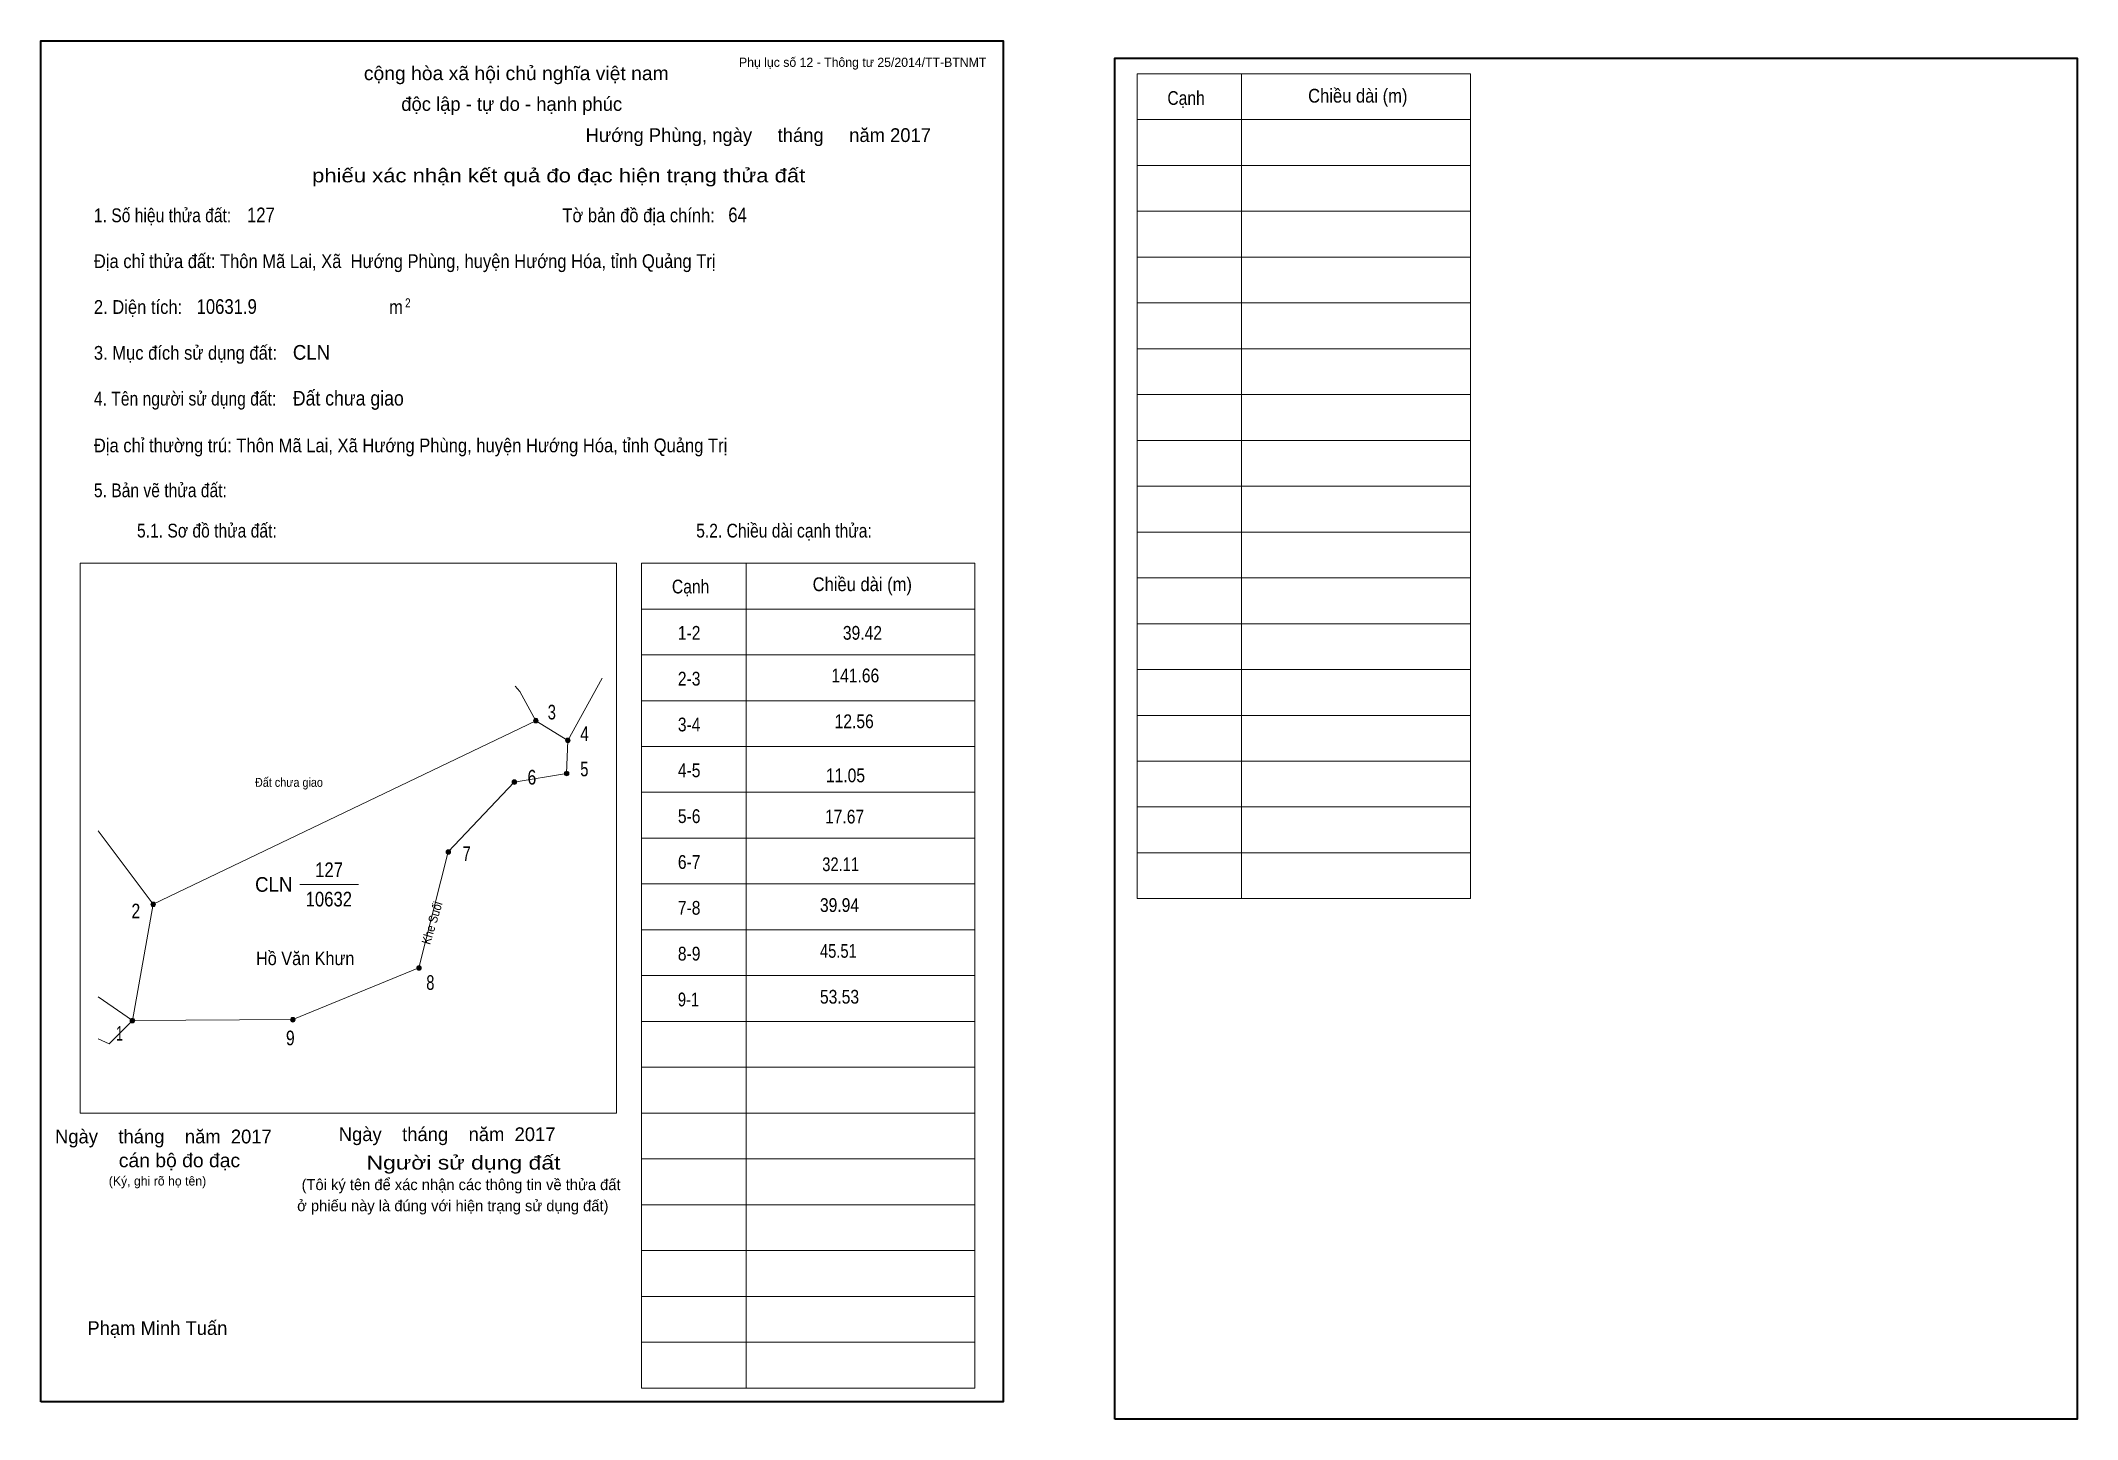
# Model space of a CAD drawing. Header units: centimetres. Extents: x 0 to 44.4, y -0.4 to 29.7.
import ezdxf
from ezdxf.enums import TextEntityAlignment as Align

# ---------------------------------------------------------------- set-up
doc = ezdxf.new("R2010")
doc.units = ezdxf.units.CM
doc.header["$LTSCALE"] = 0.12
for name, color, linetype in [('2', 7, 'Continuous'), ('30', 7, 'Continuous'), ('34', 7, 'Continuous')]:
    doc.layers.add(name, color=color, linetype=linetype)
for name, color, linetype, lineweight in [('32', 7, 'Continuous', 13), ('33', 7, 'Continuous', 13), ('6', 7, 'Continuous', 13), ('63', 7, 'Continuous', 13)]:
    doc.layers.add(name, color=color, linetype=linetype, lineweight=lineweight)

msp = doc.modelspace()

# ---------------------------------------------------------------- hatches: boundary and pattern name
at = {"layer": '32'}
for points in [[(10.8518, 14.8646, 1), (10.7518, 14.8646, 1)], [(11.55, 14.4325, 1), (11.45, 14.4325, 1)], [(10.3844, 13.5238, 1), (10.2844, 13.5238, 1)], [(11.5245, 13.7107, 1), (11.4245, 13.7107, 1)], [(8.9429, 11.998, 1), (8.8429, 11.998, 1)], [(2.503, 10.8566, 1), (2.403, 10.8566, 1)], [(8.3016, 9.4667, 1), (8.2016, 9.4667, 1)], [(2.05, 8.3194, 1), (1.95, 8.3194, 1)], [(5.5494, 8.3371, 1), (5.4494, 8.3371, 1)]]:
    msp.add_hatch(color=256, dxfattribs=at).paths.add_polyline_path(points)

# ---------------------------------------------------------------- linework, layer by layer
for centre in [(10.8018, 14.8646), (11.5, 14.4325), (10.3344, 13.5238), (11.4745, 13.7107), (8.8929, 11.998), (2.453, 10.8566), (8.2516, 9.4667), (2, 8.3194), (5.4994, 8.3371)]:
    msp.add_circle(centre, 0.05, dxfattribs=at)
at = {"layer": '33'}
msp.add_line((5.65, 11.29), (6.93, 11.29), dxfattribs=at)
at = {"layer": '6'}
for p, q in [((12.25, 15.79), (11.5, 14.43)), ((2.45, 10.86), (10.8, 14.86)), ((11.5, 14.43), (11.47, 13.71)), ((10.33, 13.52), (11.47, 13.71)), ((2.45, 10.86), (1.25, 12.46))]:
    msp.add_line(p, q, dxfattribs=at)
for points in [[(11.5, 14.43), (10.8, 14.86), (10.45, 15.5), (10.35, 15.62)], [(2, 8.32), (5.5, 8.34), (8.25, 9.47), (8.89, 12), (10.33, 13.52)], [(2.45, 10.86), (2, 8.32), (1.25, 8.84)], [(2, 8.32), (1.49, 7.81), (1.25, 7.92)]]:
    msp.add_lwpolyline(points, dxfattribs=at)
at = {"layer": '63'}
for p, q in [((23.92, 28.98), (31.19, 28.98)), ((23.92, 10.98), (23.92, 28.98)), ((26.2, 10.98), (26.2, 28.98)), ((31.19, 10.98), (31.19, 28.98)), ((23.92, 27.98), (31.19, 27.98)), ((23.92, 26.98), (31.19, 26.98)), ((23.92, 25.98), (31.19, 25.98)), ((23.92, 24.98), (31.19, 24.98)), ((23.92, 23.98), (31.19, 23.98)), ((23.92, 22.98), (31.19, 22.98)), ((23.92, 21.98), (31.19, 21.98)), ((23.92, 20.98), (31.19, 20.98)), ((23.92, 19.98), (31.19, 19.98)), ((23.92, 18.98), (31.19, 18.98)), ((0.86, 18.3), (12.56, 18.3)), ((0.86, 6.3), (0.86, 18.3)), ((12.56, 6.3), (12.56, 18.3)), ((13.11, 18.3), (20.38, 18.3)), ((13.11, 0.3), (13.11, 18.3)), ((15.39, 0.3), (15.39, 18.3)), ((20.38, 0.3), (20.38, 18.3)), ((23.92, 17.98), (31.19, 17.98)), ((13.11, 17.3), (20.38, 17.3)), ((23.92, 16.98), (31.19, 16.98)), ((13.11, 16.3), (20.38, 16.3)), ((23.92, 15.98), (31.19, 15.98)), ((13.11, 15.3), (20.38, 15.3)), ((23.92, 14.98), (31.19, 14.98)), ((13.11, 14.3), (20.38, 14.3)), ((23.92, 13.98), (31.19, 13.98)), ((13.11, 13.3), (20.38, 13.3)), ((23.92, 12.98), (31.19, 12.98)), ((13.11, 12.3), (20.38, 12.3)), ((23.92, 11.98), (31.19, 11.98)), ((13.11, 11.3), (20.38, 11.3)), ((23.92, 10.98), (31.19, 10.98)), ((13.11, 10.3), (20.38, 10.3)), ((13.11, 9.3), (20.38, 9.3)), ((13.11, 8.3), (20.38, 8.3)), ((13.11, 7.3), (20.38, 7.3)), ((0.86, 6.3), (12.56, 6.3)), ((13.11, 6.3), (20.38, 6.3)), ((13.11, 5.3), (20.38, 5.3)), ((13.11, 4.3), (20.38, 4.3)), ((13.11, 3.3), (20.38, 3.3)), ((13.11, 2.3), (20.38, 2.3)), ((13.11, 1.3), (20.38, 1.3)), ((13.11, 0.3), (20.38, 0.3))]:
    msp.add_line(p, q, dxfattribs=at)
at = {"layer": '63', "lineweight": 35}
for points in [[(0, 0), (0, 29.7), (21, 29.7), (21, 0)], [(23.43, -0.38), (23.43, 29.32), (44.43, 29.32), (44.43, -0.38)]]:
    msp.add_lwpolyline(points, close=True, dxfattribs=at)

# ---------------------------------------------------------------- texts
at = {"layer": '2', "width": 0.9}
for s, height, p in [('Đất chưa giao', 0.1961, (5.415, 13.42)), ('Hồ Văn Khưn', 0.2941, (5.77, 9.53))]:
    msp.add_text(s, height=height, dxfattribs=at).set_placement(p, align=Align.CENTER)
msp.add_text('Khe Suối', height=0.1961, rotation=73.301, dxfattribs=at).set_placement((8.6315, 10.4218), align=Align.CENTER)
at = {"layer": '30'}
for s, width, p in [('1-2', 0.85, (13.9, 16.63)), ('39.42', 0.85, (17.5, 16.63)), ('141.66', 0.85, (17.25, 15.7)), ('2-3', 0.85, (13.9, 15.63)), ('3-4', 0.85, (13.9, 14.63)), ('12.56', 0.85, (17.32, 14.7)), ('4-5', 0.85, (13.9, 13.63)), ('11.05', 0.85, (17.13, 13.52)), ('5-6', 0.85, (13.9, 12.63)), ('17.67', 0.85, (17.11, 12.62)), ('6-7', 0.85, (13.9, 11.63)), ('32.11', 0.8, (17.05, 11.58)), ('7-8', 0.85, (13.9, 10.63)), ('39.94', 0.85, (17, 10.69)), ('8-9', 0.85, (13.9, 9.63)), ('45.51', 0.8, (17, 9.69)), ('9-1', 0.8, (13.9, 8.63)), ('53.53', 0.85, (17, 8.69))]:
    msp.add_text(s, height=0.3, dxfattribs=dict(at, width=width)).set_placement(p)
at = {"layer": '32'}
for s, width, p in [('3', 0.75, (11.15, 14.89)), ('4', 0.8, (11.865, 14.42)), ('6', 0.8, (10.715, 13.47)), ('5', 0.75, (11.86, 13.65)), ('7', 0.75, (9.29, 11.8)), ('2', 0.8, (2.075, 10.55)), ('8', 0.75, (8.5, 8.99)), ('1', 0.65, (1.72, 7.88)), ('9', 0.8, (5.445, 7.78))]:
    msp.add_text(s, height=0.32, dxfattribs=dict(at, width=width)).set_placement(p, align=Align.CENTER)
at = {"layer": '33', "width": 0.85}
for s, p in [('127', (6.29, 11.45)), ('10632', (6.285, 10.81))]:
    msp.add_text(s, height=0.32, dxfattribs=at).set_placement(p, align=Align.CENTER)
at = {"layer": '33', "width": 0.95}
msp.add_text('CLN', height=0.32, dxfattribs=at).set_placement((5.49, 11.13), align=Align.RIGHT)
at = {"layer": '34'}
for s, width, p in [('127', 0.85, (4.5, 25.74)), ('64', 0.85, (15, 25.74)), ('10631.9', 0.85, (3.4, 23.74)), ('CLN', 0.95, (5.5, 22.74)), ('Đất chưa giao', 0.9, (5.5, 21.74))]:
    msp.add_text(s, height=0.32, dxfattribs=dict(at, width=width)).set_placement(p)
at = {"layer": '63'}
for s, height, p in [('Phụ lục số 12 - Thông tư 25/2014/TT-BTNMT', 0.2, (20.63, 29.13)), ('Ngày    tháng    năm  2017', 0.3, (5.04, 5.64)), ('Ngày    tháng    năm  2017', 0.3, (11.23, 5.69)), ('(Ký, ghi rõ họ tên)', 0.2, (3.61, 4.72))]:
    msp.add_text(s, height=height, dxfattribs=at).set_placement(p, align=Align.RIGHT)
at = {"layer": '63', "width": 1.05}
msp.add_text('cộng hòa xã hội chủ nghĩa việt nam', height=0.3, dxfattribs=at).set_placement((10.375, 28.84), align=Align.CENTER)
at = {"layer": '63'}
for s, height, p in [('độc lập - tự do - hạnh phúc', 0.3, (10.275, 28.17)), ('Hướng Phùng, ngày     tháng     năm 2017', 0.3, (15.655, 27.49)), ('(Tôi ký tên để xác nhận các thông tin về thửa đất ', 0.24, (9.215, 4.62)), ('ở phiếu này là đúng với hiện trạng sử dụng đất)', 0.24, (8.99, 4.16)), ('Phạm Minh Tuấn', 0.3, (2.545, 1.46))]:
    msp.add_text(s, height=height, dxfattribs=at).set_placement(p, align=Align.CENTER)
for s, height, width, p in [('Cạnh', 0.3, 0.85, (24.58, 28.3)), ('Chiều dài (m)', 0.3, 0.9, (27.65, 28.35)), ('1. Số hiệu thửa đất:', 0.3, 0.85, (1.16, 25.74)), ('Tờ bản đồ địa chính:', 0.3, 0.9, (11.38, 25.74)), ('Địa chỉ thửa đất: Thôn Mã Lai, Xã  Hướng Phùng, huyện Hướng Hóa, tỉnh Quảng Trị', 0.3, 0.9, (1.16, 24.74)), ('2. Diện tích:', 0.3, 0.9, (1.16, 23.74)), ('2', 0.2, 0.8, (7.95, 23.88)), ('m', 0.3, 0.9, (7.6, 23.74)), ('3. Mục đích sử dụng đất:', 0.3, 0.9, (1.16, 22.74)), ('4. Tên người sử dụng đất:', 0.3, 0.85, (1.16, 21.74)), ('Địa chỉ thường trú: Thôn Mã Lai, Xã Hướng Phùng, huyện Hướng Hóa, tỉnh Quảng Trị', 0.3, 0.9, (1.16, 20.72)), ('5. Bản vẽ thửa đất:', 0.3, 0.85, (1.16, 19.74)), ('5.1. Sơ đồ thửa đất:', 0.3, 0.85, (2.1, 18.86)), ('5.2. Chiều dài cạnh thửa:', 0.3, 0.85, (14.3, 18.86)), ('Cạnh', 0.3, 0.85, (13.77, 17.64)), ('Chiều dài (m)', 0.3, 0.9, (16.84, 17.69))]:
    msp.add_text(s, height=height, dxfattribs=dict(at, width=width)).set_placement(p)
for s, width, p in [('phiếu xác nhận kết quả đo đạc hiện trạng thửa đất', 1.2, (16.68, 26.61)), ('cán bộ đo đạc', 1.05, (4.35, 5.12)), ('Người sử dụng đất', 1.25, (11.34, 5.07))]:
    msp.add_text(s, height=0.3, dxfattribs=dict(at, width=width)).set_placement(p, align=Align.RIGHT)

doc.saveas('drawing.dxf')
